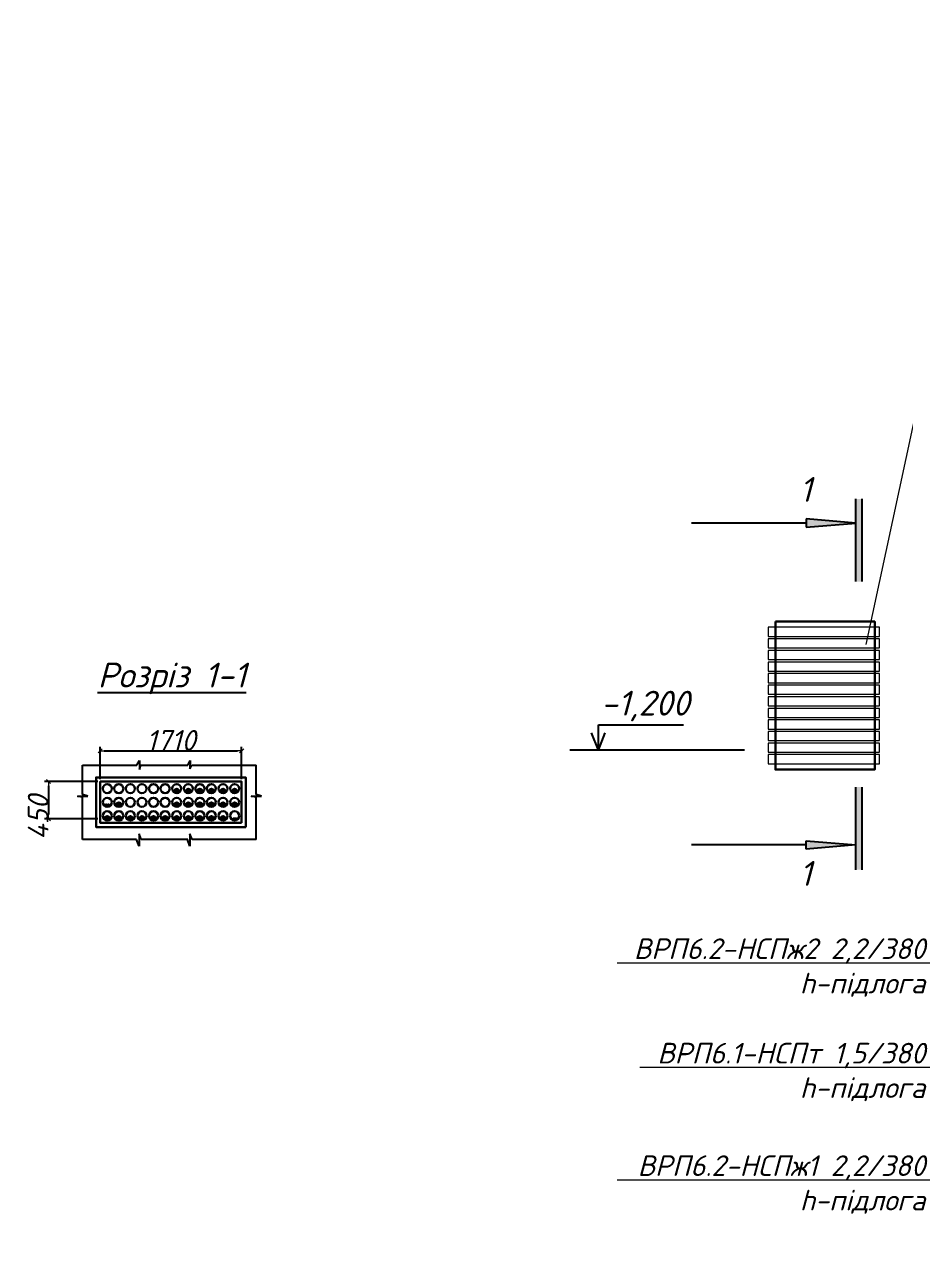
# Model space of a CAD drawing. Header units: millimetres. Extents: x -164867 to 807677, y -316775 to 513985.
# Drawn here: x 128978 to 139627, y 111666 to 126508 of the extents above; entities that cross this region are included whole.
import ezdxf
from ezdxf import colors
from ezdxf.entities.mleader import LeaderData, LeaderLine
from ezdxf.enums import TextEntityAlignment as Align
from ezdxf.math import Vec2, Vec3

# ---------------------------------------------------------------- set-up
doc = ezdxf.new("R2010")
doc.units = ezdxf.units.MM
doc.layers.get('Defpoints').update_dxf_attribs({"color": 140})
doc.layers.add('E_Позначення', color=7, linetype='Continuous', lineweight=15)
doc.layers.add('E_Розп. мережі', color=5, linetype='Continuous', lineweight=30)
doc.styles.add('GOST 2.304', font='isocpeui.ttf')
doc.styles.add('ГОСТ 2.304', font='isocpeui.ttf')
doc.dimstyles.new('СГЕНЕРИР_СТИЛЬ__23', dxfattribs={"dimtxt": 250, "dimasz": 50, "dimexe": 50, "dimexo": 30, "dimgap": 0.09, "dimtad": 1, "dimdec": 0, "dimzin": 0, "dimdsep": 46, "dimtxsty": 'GOST 2.304', "dimblk": 'ARROWHEAD_6', "dimcen": 0.09, "dimclrd": 256, "dimclre": 256, "dimclrt": 256, "dimazin": 0, "dimtfac": 1, "dimtdec": 0, "dimtmove": 0, "dimatfit": 3, "dimfxl": 1, "dimtolj": 1, "dimtzin": 0, "dimarcsym": 0})

# ---------------------------------------------------------------- blocks, each defined once
blk = doc.blocks.new('ARROWHEAD_6')
at = {"color": 0, "linetype": 'Continuous', "lineweight": 0}
for p, q in [((0, 0), (-1, 0)), ((-0.5, -0.5), (0.5, 0.5))]:
    blk.add_line(p, q, dxfattribs=at)
blk = doc.blocks.new('*D60')
at = {"lineweight": -2, "transparency": 16777216}
for p, q in [((129892, 117381), (129892, 117772)), ((129942, 117722), (131552, 117722)), ((131602, 117381), (131602, 117772))]:
    blk.add_line(p, q, dxfattribs=at)
at = {"layer": 'Defpoints', "color": 0, "transparency": 16777216}
for p in [(131602, 117722), (129892, 117351), (131602, 117351)]:
    blk.add_point(p, dxfattribs=at)
at = {"lineweight": -2, "transparency": 16777216, "xscale": 50, "yscale": 50, "zscale": 50, "rotation": 180}
blk.add_blockref('ARROWHEAD_6', (129892, 117722), dxfattribs=at)
at = {"lineweight": -2, "transparency": 16777216, "xscale": 50, "yscale": 50, "zscale": 50}
blk.add_blockref('ARROWHEAD_6', (131602, 117722), dxfattribs=at)
at = {"transparency": 16777216, "insert": (130747, 117849), "char_height": 250, "attachment_point": 5, "style": 'GOST 2.304'}
blk.add_mtext('\\A1;1710', dxfattribs=at)
blk = doc.blocks.new('*D61')
at = {"lineweight": -2, "transparency": 16777216}
for p, q in [((129862, 117351), (129217, 117351)), ((129267, 117301), (129267, 116951)), ((129862, 116901), (129217, 116901))]:
    blk.add_line(p, q, dxfattribs=at)
at = {"layer": 'Defpoints', "color": 0, "transparency": 16777216}
for p in [(129892, 117351), (129267, 116901), (129892, 116901)]:
    blk.add_point(p, dxfattribs=at)
at = {"lineweight": -2, "transparency": 16777216, "xscale": 50, "yscale": 50, "zscale": 50}
for p, rotation in [((129267, 117351), 90), ((129267, 116901), 270)]:
    blk.add_blockref('ARROWHEAD_6', p, dxfattribs=dict(at, rotation=rotation))
at = {"transparency": 16777216, "insert": (129142, 116916), "char_height": 250, "attachment_point": 5, "rotation": 90, "style": 'GOST 2.304'}
blk.add_mtext('\\A1;450', dxfattribs=at)
blk = doc.blocks.new('вавва')
h = blk.add_hatch(color=0)
edge = h.paths.add_edge_path()
edge.add_arc((174989, 356364), 300, 0, 360)
at = {"color": 0}
blk.add_circle((174989, 356364), 300, dxfattribs=at)
blk = doc.blocks.new('_None')

msp = doc.modelspace()

# ---------------------------------------------------------------- hatches: boundary and pattern name
at = {"linetype": 'Continuous', "lineweight": 0}
for points in [[(139028.21, 119769.44), (139098.21, 119769.44), (139098.21, 120769.44), (139028.21, 120769.44)], [(138428.21, 120527.96), (139028.21, 120477.96), (138428.21, 120427.96)], [(139028.21, 116284), (139098.21, 116284), (139098.21, 117284), (139028.21, 117284)], [(138428.21, 116534), (139028.21, 116584), (138428.21, 116634)]]:
    msp.add_hatch(color=256, dxfattribs=at).paths.add_polyline_path(points)

# ---------------------------------------------------------------- linework, layer by layer
at = {"linetype": 'Continuous'}
for p, q in [((139028.21, 119769.44), (139028.21, 120769.44)), ((139098.21, 120769.44), (139098.21, 119769.44)), ((138428.21, 120527.96), (138428.21, 120427.96)), ((139028.21, 120477.96), (138428.21, 120527.96)), ((138428.21, 120477.96), (137040.78, 120477.96)), ((138428.21, 120427.96), (139028.21, 120477.96)), ((139028.21, 116284), (139028.21, 117284)), ((139098.21, 117284), (139098.21, 116284)), ((138428.21, 116584), (137040.78, 116584)), ((138428.21, 116534), (138428.21, 116634)), ((138428.21, 116634), (139028.21, 116584)), ((139028.21, 116584), (138428.21, 116534))]:
    msp.add_line(p, q, dxfattribs=at)
for p, q in [((135915.31, 117730.02, -1017119.55), (135915.31, 118036.51, -1017119.55)), ((135915.31, 118036.51, -1017119.55), (136944.66, 118036.51, -1017119.55)), ((135915.31, 117730.02, -1017119.55), (135832.46, 117938.63, -1017119.55)), ((135915.31, 117730.02, -1017119.55), (135998.16, 117938.63, -1017119.55)), ((137683, 117728.64), (135567.76, 117728.64)), ((129676.35, 117550), (130336.33, 117550)), ((129676.35, 117195.77), (129676.35, 117550)), ((129938.36, 117550), (130336.33, 117550)), ((130336.33, 117550), (130366.19, 117605.93)), ((130366.19, 117605.93), (130366.19, 117496.76)), ((130366.19, 117496.76), (130383.56, 117550)), ((130383.56, 117550), (130950.88, 117550)), ((130383.56, 117550), (130950.88, 117550)), ((130950.88, 117550), (130980.74, 117605.93)), ((130980.74, 117605.93), (130974.24, 117503.33)), ((130974.24, 117503.33), (130998.1, 117550)), ((130998.1, 117550), (131777.17, 117550)), ((131777.17, 117195.77), (131777.17, 117550)), ((129676.35, 117160.32), (129615.93, 117174.08)), ((129615.93, 117174.08), (129743.3, 117174.08)), ((129743.3, 117174.08), (129676.35, 117195.77)), ((129676.35, 116651.35), (129676.35, 117160.32)), ((131777.17, 117160.32), (131716.76, 117174.08)), ((131716.76, 117174.08), (131844.13, 117174.08)), ((131844.13, 117174.08), (131777.17, 117195.77)), ((131777.17, 116651.35), (131777.17, 117160.32)), ((130389.35, 116651.35), (130361.84, 116719.38)), ((130361.84, 116719.38), (130361.84, 116568.84)), ((131003.89, 116651.35), (130976.38, 116719.38)), ((130976.38, 116719.38), (130976.38, 116568.84)), ((130331.06, 116651.35), (129676.35, 116651.35)), ((130361.84, 116568.84), (130331.06, 116651.35)), ((130950.88, 116651.35), (130389.35, 116651.35)), ((130976.38, 116568.84), (130945.6, 116651.35)), ((131777.17, 116651.35), (131003.89, 116651.35))]:
    msp.add_line(p, q)
at = {"color": 241, "lineweight": 15, "true_color": 0xf7abae}
for points in [[(137966.2, 119216.56), (137966.2, 119106.56), (139315.13, 119106.56), (139315.13, 119216.56)], [(137966.2, 119076.56), (137966.2, 118966.56), (139315.13, 118966.56), (139315.13, 119076.56)], [(137966.2, 118936.56), (137966.2, 118826.56), (139315.13, 118826.56), (139315.13, 118936.56)], [(137966.2, 118796.56), (137966.2, 118686.56), (139315.13, 118686.56), (139315.13, 118796.56)], [(137966.2, 118656.56), (137966.2, 118546.56), (139315.13, 118546.56), (139315.13, 118656.56)], [(137966.2, 118516.56), (137966.2, 118406.56), (139315.13, 118406.56), (139315.13, 118516.56)], [(137966.2, 118376.56), (137966.2, 118266.56), (139315.13, 118266.56), (139315.13, 118376.56)], [(137966.2, 118236.56), (137966.2, 118126.56), (139315.13, 118126.56), (139315.13, 118236.56)], [(137966.2, 118096.56), (137966.2, 117986.56), (139315.13, 117986.56), (139315.13, 118096.56)], [(137966.2, 117956.56), (137966.2, 117846.56), (139315.13, 117846.56), (139315.13, 117956.56)], [(137966.2, 117816.56), (137966.2, 117706.56), (139315.13, 117706.56), (139315.13, 117816.56)], [(137966.2, 117676.56), (137966.2, 117566.56), (139315.13, 117566.56), (139315.13, 117676.56)]]:
    msp.add_lwpolyline(points, close=True, dxfattribs=at)
at = {"color": 1}
msp.add_lwpolyline([(131497.67, 116909.9), (131537.67, 116909.9), (131537.67, 116905.9), (131497.67, 116905.9)], close=True, dxfattribs=at)
at = {"lineweight": 30}
for centre in [(129977.07, 117265.9), (130117.07, 117265.9), (130257.07, 117265.9), (130397.07, 117265.9), (130537.07, 117265.9), (130677.07, 117265.9), (130817.07, 117265.9), (130957.07, 117265.9), (131097.07, 117265.9), (131237.07, 117265.9), (131377.07, 117265.9), (131517.07, 117265.9), (129977.07, 117100.9), (130117.07, 117100.9), (130257.07, 117100.9), (130397.07, 117100.9), (130537.07, 117100.9), (130677.07, 117100.9), (130817.07, 117100.9), (130957.07, 117100.9), (131097.07, 117100.9), (131237.07, 117100.9), (131377.07, 117100.9), (131517.07, 117100.9), (129977.07, 116935.9), (130117.07, 116935.9), (130257.07, 116935.9), (130397.07, 116935.9), (130537.07, 116935.9), (130677.07, 116935.9), (130817.07, 116935.9), (130957.07, 116935.9), (131097.07, 116935.9), (131237.07, 116935.9), (131377.07, 116935.9), (131517.07, 116935.9)]:
    msp.add_circle(centre, 55, dxfattribs=at)
at = {"layer": 'E_Розп. мережі', "color": 5, "lineweight": 30}
for points in [[(138055.03, 119286.56), (138055.03, 117496.56), (139256.07, 117496.56), (139256.07, 119286.56)], [(131652.07, 116800.9), (131652.07, 117400.9), (129842.07, 117400.9), (129842.07, 116800.9)], [(131602.07, 116850.9), (131602.07, 117350.9), (129892.07, 117350.9), (129892.07, 116850.9)]]:
    msp.add_lwpolyline(points, close=True, dxfattribs=at)

# ---------------------------------------------------------------- block references
at = {"color": 1}
for p, xscale, yscale, zscale in [((114776.41, 84571.68), 0.09166666667442769, 0.09166666667442769, 0.09166666667442769), ((114916.41, 84571.68), 0.09166666667442769, 0.09166666667442769, 0.09166666667442769), ((115056.41, 84571.68), 0.09166666667442769, 0.09166666667442769, 0.09166666667442769), ((115196.41, 84571.68), 0.09166666667442769, 0.09166666667442769, 0.09166666667442769), ((115336.41, 84571.68), 0.09166666667442769, 0.09166666667442769, 0.09166666667442769), ((115476.41, 84571.68), 0.09166666667442769, 0.09166666667442769, 0.09166666667442769), ((121942, 100728.97), 0.04583333333721384, 0.04583333333721384, 0.04583333333721384), ((121971.17, 100730.42), 0.04583333333721384, 0.04583333333721384, 0.04583333333721384), ((114076.41, 84406.68), 0.09166666667442769, 0.09166666667442769, 0.09166666667442769), ((114776.41, 84406.68), 0.09166666667442769, 0.09166666667442769, 0.09166666667442769), ((114916.41, 84406.68), 0.09166666667442769, 0.09166666667442769, 0.09166666667442769), ((115056.41, 84406.68), 0.09166666667442769, 0.09166666667442769, 0.09166666667442769), ((115196.41, 84406.68), 0.09166666667442769, 0.09166666667442769, 0.09166666667442769), ((115336.41, 84406.68), 0.09166666667442769, 0.09166666667442769, 0.09166666667442769), ((115476.41, 84406.68), 0.09166666667442769, 0.09166666667442769, 0.09166666667442769), ((113936.41, 84241.68), 0.09166666667442769, 0.09166666667442769, 0.09166666667442769), ((114076.41, 84241.68), 0.09166666667442769, 0.09166666667442769, 0.09166666667442769), ((114216.41, 84241.68), 0.09166666667442769, 0.09166666667442769, 0.09166666667442769), ((114356.41, 84241.68), 0.09166666667442769, 0.09166666667442769, 0.09166666667442769), ((114496.41, 84241.68), 0.09166666667442769, 0.09166666667442769, 0.09166666667442769), ((114636.41, 84241.68), 0.09166666667442769, 0.09166666667442769, 0.09166666667442769), ((114776.41, 84241.68), 0.09166666667442769, 0.09166666667442769, 0.09166666667442769), ((114916.41, 84241.68), 0.09166666667442769, 0.09166666667442769, 0.09166666667442769), ((115056.41, 84241.68), 0.09166666667442769, 0.09166666667442769, 0.09166666667442769), ((115196.41, 84241.68), 0.09166666667442769, 0.09166666667442769, 0.09166666667442769), ((115336.41, 84241.68), 0.09166666667442769, 0.09166666667442769, 0.09166666667442769)]:
    msp.add_blockref('вавва', p, dxfattribs=dict(at, xscale=xscale, yscale=yscale, zscale=zscale))

# ---------------------------------------------------------------- texts
at = {"style": 'GOST 2.304'}
for s, p in [('%%UРозріз 1-1', (130759.5, 118638.66)), ('-1,200', (136479.81, 118299.2))]:
    msp.add_text(s, height=300, dxfattribs=at).set_placement(p, align=Align.MIDDLE_CENTER)
at = {"char_height": 300, "attachment_point": 6, "style": 'GOST 2.304'}
for insert in [(138494.21, 120885), (138494.21, 116240.06)]:
    msp.add_mtext('1', dxfattribs=dict(at, insert=insert))

# ---------------------------------------------------------------- dimensions: what is measured, and where the dimension line sits
dim = msp.add_linear_dim(base=(131602.07, 117722.01), p1=(129892.07, 117350.9), p2=(131602.07, 117350.9), dimstyle='СГЕНЕРИР_СТИЛЬ__23')
dim.commit()
dim.dimension.update_dxf_attribs({"geometry": '*D60', "text_midpoint": (130747.07, 117848.71)})
dim = msp.add_linear_dim(base=(129266.87, 116900.9), p1=(129892.07, 117350.9), p2=(129892.07, 116900.9), angle=90, dimstyle='СГЕНЕРИР_СТИЛЬ__23')
dim.commit()
dim.dimension.update_dxf_attribs({"geometry": '*D61', "text_midpoint": (129266.87, 116915.9), "dimtype": 160})

# ---------------------------------------------------------------- leaders
at = {"layer": 'E_Позначення'}
ml = msp.add_multileader_mtext('Standard', dxfattribs=at)
ml.set_content('ВРП6.2-НСПж2 2,2/380\\Ph-підлога', color=256, style='ГОСТ 2.304')
ml.set_leader_properties(color=256, linetype='ByLayer', lineweight=-1)
ml.set_arrow_properties(name='NONE')
ml.build(insert=Vec2(0, 0))
ml.multileader.update_dxf_attribs({"has_dogleg": 0, "text_left_attachment_type": 6, "text_right_attachment_type": 6, "dogleg_length": 0, "arrow_head_size": 1})
ctx = ml.context
ctx.base_point, ctx.char_height, ctx.arrow_head_size, ctx.landing_gap_size, ctx.plane_origin = Vec3(136138.06, 115153.73), 250, 1, 100, Vec3(160438.29, 114775.43)
ctx.left_attachment, ctx.right_attachment, ctx.text_align_type = 6, 6, 2
notes = []
notes.append((ctx, [(1, (1, 1, 0), (139966.28, 115153.73), (-1, 0), 0, [(0, [(140764.11, 115289.62)], 0, [])])]))
ctx.mtext.insert, ctx.mtext.alignment, ctx.mtext.flow_direction = Vec3(139866.28, 115453.73), 3, 5
ctx.mtext.has_bg_fill, ctx.mtext.bg_color, ctx.mtext.bg_scale_factor, ctx.mtext.bg_transparency, ctx.mtext.use_window_bg_color = 1, -1027028792, 1.5, 0, 1
ml = msp.add_multileader_mtext('Standard', dxfattribs=at)
ml.set_content('ВРП6.2-НСПж1 2,2/380\\Ph-підлога', color=256, style='ГОСТ 2.304')
ml.set_leader_properties(color=256, linetype='ByLayer', lineweight=-1)
ml.set_arrow_properties(name='NONE')
ml.build(insert=Vec2(0, 0))
ml.multileader.update_dxf_attribs({"has_dogleg": 0, "text_left_attachment_type": 6, "text_right_attachment_type": 6, "dogleg_length": 0, "arrow_head_size": 1})
ctx = ml.context
ctx.base_point, ctx.char_height, ctx.arrow_head_size, ctx.landing_gap_size, ctx.plane_origin = Vec3(136189.95, 112529.46), 250, 1, 100, Vec3(160438.29, 112556.25)
ctx.left_attachment, ctx.right_attachment, ctx.text_align_type = 6, 6, 2
notes.append((ctx, [(1, (1, 1, 0), (139966.28, 112529.46), (-1, 0), 0, [(0, [(140764.11, 113070.44)], 0, [])])]))
ctx.mtext.insert, ctx.mtext.alignment, ctx.mtext.flow_direction = Vec3(139866.28, 112829.46), 3, 5
ctx.mtext.has_bg_fill, ctx.mtext.bg_color, ctx.mtext.bg_scale_factor, ctx.mtext.bg_transparency, ctx.mtext.use_window_bg_color = 1, -1027028792, 1.5, 0, 1
for ctx, leaders in notes:
    for number, flags, end, landing, length, lines in leaders:
        leader = LeaderData()
        leader.index, (leader.has_last_leader_line, leader.has_dogleg_vector, leader.attachment_direction) = number, flags
        leader.last_leader_point, leader.dogleg_vector, leader.dogleg_length = Vec3(end), Vec3(landing), length
        for number, points, colour, breaks in lines:
            line = LeaderLine()
            line.index, line.vertices, line.color, line.breaks = number, Vec3.list(points), colors.encode_raw_color(colour), breaks
            leader.lines.append(line)
        ctx.leaders.append(leader)

# ---------------------------------------------------------------- next in the draw order: leaders
ml = msp.add_multileader_mtext('Standard', dxfattribs=at)
ml.set_content('ВРП1-с1\\PВРП1-с2\\PВРП2-с1\\PВРП2-с2\\PВРП3-с1\\PВРП3-с2\\PВРП4-с1\\PВРП4-с2\\PВРП5-с1\\PВРП5-с2\\PВРП6.1-с1\\PВРП6.1-с2\\PВРП7-с1\\PВРП7-с2\\PВРП8.1-с1\\PВРП8.1-с2\\PВРП9-с1\\PВРП9-с2\\PВРП10-с1\\PВРП10-с2\\PВРП11-с1\\PВРП11-с2\\PВРП12-с1\\PВРП12-с2', color=256, style='ГОСТ 2.304')
ml.set_leader_properties(color=256, linetype='ByLayer', lineweight=-1)
ml.set_arrow_properties(name='NONE')
ml.build(insert=Vec2(0, 0))
ml.multileader.update_dxf_attribs({"has_dogleg": 0, "text_left_attachment_type": 6, "text_right_attachment_type": 6, "dogleg_length": 0, "arrow_head_size": 1})
ctx = ml.context
ctx.base_point, ctx.char_height, ctx.arrow_head_size, ctx.landing_gap_size, ctx.plane_origin = Vec3(140669.36, 126083.5), 250, 1, 100, Vec3(158260.84, 117516.34)
ctx.left_attachment, ctx.right_attachment = 6, 6
notes = []
notes.append((ctx, [(0, (1, 1, 0), (140669.36, 126083.5), (1, 0), 0, [(0, [(139151.63, 119007.25)], 0, [])])]))
ctx.mtext.insert, ctx.mtext.width, ctx.mtext.defined_height, ctx.mtext.flow_direction = Vec3(140769.36, 126383.5), 4106.7357, 3434.19, 5
ctx.mtext.has_bg_fill, ctx.mtext.bg_color, ctx.mtext.bg_scale_factor, ctx.mtext.bg_transparency, ctx.mtext.use_window_bg_color = 1, -1027028792, 1.5, 0, 1
ml = msp.add_multileader_mtext('Standard', dxfattribs=at)
ml.set_content('ВРП6.1-НСПт 1,5/380\\Ph-підлога', color=256, style='ГОСТ 2.304')
ml.set_leader_properties(color=256, linetype='ByLayer', lineweight=-1)
ml.set_arrow_properties(name='NONE')
ml.build(insert=Vec2(0, 0))
ml.multileader.update_dxf_attribs({"has_dogleg": 0, "text_left_attachment_type": 6, "text_right_attachment_type": 6, "dogleg_length": 0, "arrow_head_size": 1})
ctx = ml.context
ctx.base_point, ctx.char_height, ctx.arrow_head_size, ctx.landing_gap_size, ctx.plane_origin = Vec3(136440.52, 113890.17), 250, 1, 100, Vec3(162449.07, 114910.2)
ctx.left_attachment, ctx.right_attachment, ctx.text_align_type = 6, 6, 2
notes.append((ctx, [(1, (1, 1, 0), (139966.28, 113890.17), (-1, 0), 0, [(0, [(142954.64, 115234.11)], 0, [])])]))
ctx.mtext.insert, ctx.mtext.alignment, ctx.mtext.flow_direction = Vec3(139866.28, 114190.17), 3, 5
ctx.mtext.has_bg_fill, ctx.mtext.bg_color, ctx.mtext.bg_scale_factor, ctx.mtext.bg_transparency, ctx.mtext.use_window_bg_color = 1, -1027028792, 1.5, 0, 1
for ctx, leaders in notes:
    for number, flags, end, landing, length, lines in leaders:
        leader = LeaderData()
        leader.index, (leader.has_last_leader_line, leader.has_dogleg_vector, leader.attachment_direction) = number, flags
        leader.last_leader_point, leader.dogleg_vector, leader.dogleg_length = Vec3(end), Vec3(landing), length
        for number, points, colour, breaks in lines:
            line = LeaderLine()
            line.index, line.vertices, line.color, line.breaks = number, Vec3.list(points), colors.encode_raw_color(colour), breaks
            leader.lines.append(line)
        ctx.leaders.append(leader)

doc.saveas('drawing.dxf')
